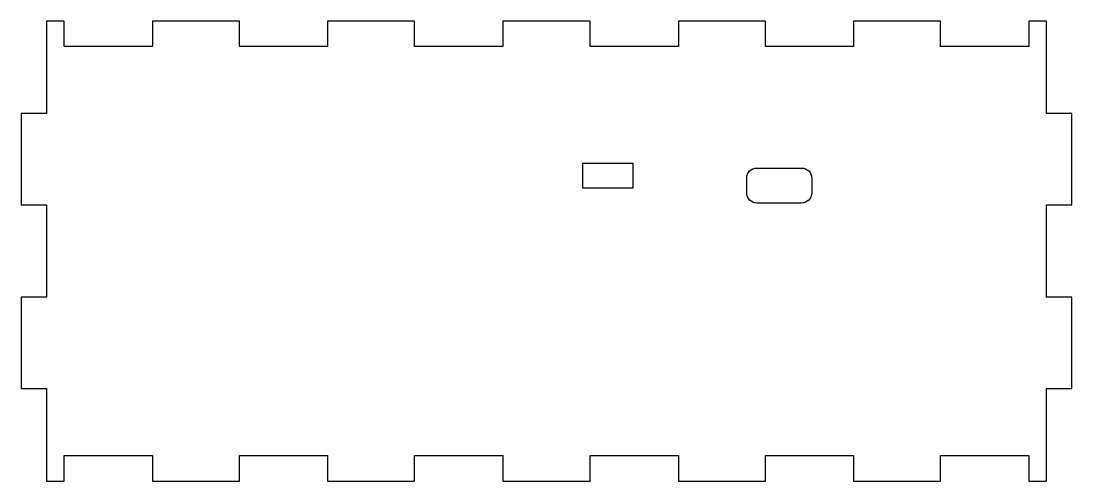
# Model space of a CAD drawing. Header units: millimetres. Extents: x -105 to 105, y -46 to 46.
import ezdxf

# ---------------------------------------------------------------- set-up
doc = ezdxf.new("R2010")
doc.units = ezdxf.units.MM

msp = doc.modelspace()

# ---------------------------------------------------------------- linework, layer by layer
for points in [[(99.9, 27.5), (99.9, 46), (96.35, 46), (96.35, 40.9), (78.75, 40.9), (78.75, 46), (61.35, 46), (61.35, 40.9), (43.75, 40.9), (43.75, 46), (26.35, 46), (26.35, 40.9), (8.75, 40.9), (8.75, 46), (-8.75, 46), (-8.75, 40.9), (-26.35, 40.9), (-26.35, 46), (-43.75, 46), (-43.75, 40.9), (-61.35, 40.9), (-61.35, 46), (-78.75, 46), (-78.75, 40.9), (-96.35, 40.9), (-96.35, 46), (-99.9, 46), (-99.9, 27.5), (-105, 27.5), (-105, 9.25), (-99.9, 9.25), (-99.9, -9.25), (-105, -9.25), (-105, -27.5), (-99.9, -27.5), (-99.9, -46), (-96.35, -46), (-96.35, -40.9), (-78.75, -40.9), (-78.75, -46), (-61.35, -46), (-61.35, -40.9), (-43.75, -40.9), (-43.75, -46), (-26.35, -46), (-26.35, -40.9), (-8.75, -40.9), (-8.75, -46), (8.75, -46), (8.75, -40.9), (26.35, -40.9), (26.35, -46), (43.75, -46), (43.75, -40.9), (61.35, -40.9), (61.35, -46), (78.75, -46), (78.75, -40.9), (96.35, -40.9), (96.35, -46), (99.9, -46), (99.9, -27.5), (105, -27.5), (105, -9.25), (99.9, -9.25), (99.9, 9.25), (105, 9.25), (105, 27.5)], [(17.25, 17.6), (17.25, 12.6), (7.25, 12.6), (7.25, 17.6)]]:
    msp.add_lwpolyline(points, close=True)
msp.add_lwpolyline([(53, 14.6), (53, 11.6, -0.414214), (51, 9.6), (42, 9.6, -0.414214), (40, 11.6), (40, 14.6, -0.414214), (42, 16.6), (51, 16.6, -0.414214)], format="xyb", close=True)

doc.saveas('drawing.dxf')
